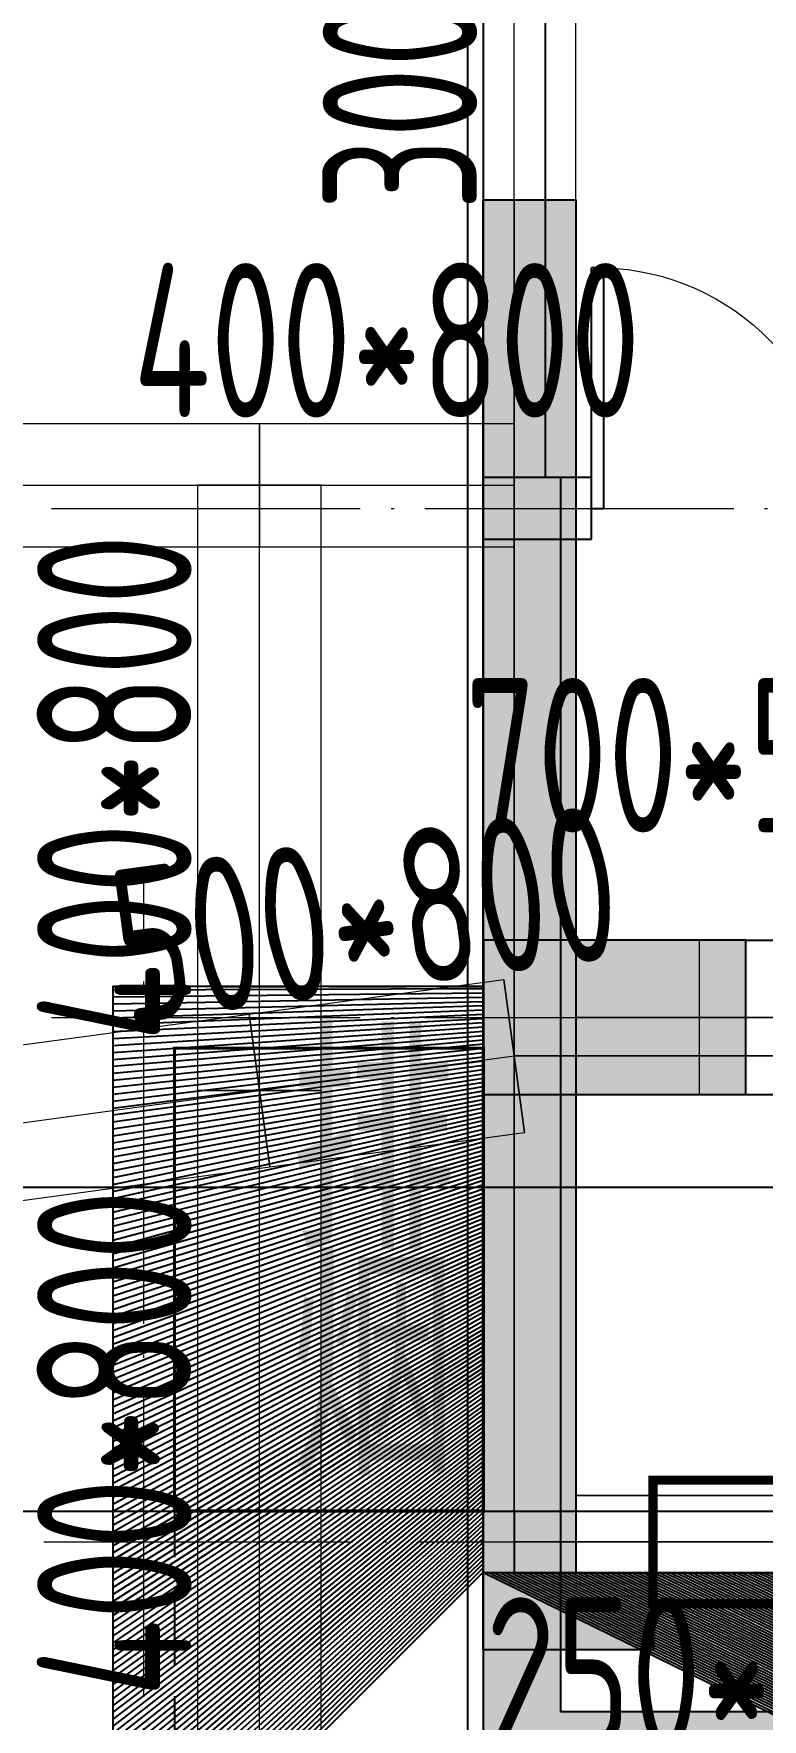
# Model space of a CAD drawing. Extents: x 369444 to 684549, y -549309 to 575337.
# Drawn here: x 390218 to 392578, y 335932 to 341396 of the extents above; entities that cross this region are included whole.
import ezdxf

# ---------------------------------------------------------------- set-up
doc = ezdxf.new("R2010")
doc.units = 0
doc.header["$LTSCALE"] = 1000
doc.header["$MEASUREMENT"] = 0
for name, pattern in [('__DASH', [0.35, 0.25, -0.1]), ('DASH', [0.35, 0.25, -0.1]), ('DOTE', [2.4200000000000004, 2, -0.2, 0.02, -0.2])]:
    doc.linetypes.add(name, pattern=pattern)
for name, color, linetype, lineweight, true_color in [('-1-0-1', 7, 'Continuous', 0, 0xc0c0c0), ('-1-1-2', 7, 'Continuous', 0, 0xc0c0c0), ('-2-0-1', 1, 'Continuous', 0, 0xff0000), ('-2-1-2', 9, 'Continuous', 0, 0x808080), ('1-6-1', 7, 'Continuous', 0, 0x55ff55), ('1-6-2', 7, 'Continuous', 0, 0x55ff55), ('11-6-1', 2, 'Continuous', 0, 0xffff00), ('11-6-2', 2, 'Continuous', 0, 0xffff00), ('11-6-5', 2, 'Continuous', 0, 0xffff00), ('12-6-1', 4, 'Continuous', 0, 0x00ffff), ('12-6-2', 4, 'Continuous', 0, 0x00ffff), ('12-6-5', 4, 'Continuous', 0, 0x00ffff)]:
    doc.layers.add(name, color=color, linetype=linetype, lineweight=lineweight, true_color=true_color)
for name, color, linetype in [('A-COLU-CONC', 9, 'Continuous'), ('A-WALL-HATCH', 8, 'Continuous'), ('DOTE', 1, 'Continuous'), ('PUB_HATCH', 8, 'Continuous'), ('WALL', 9, 'Continuous'), ('WINDOW', 4, 'Continuous'), ('填充', 8, 'Continuous'), ('车库风井', 6, 'Continuous')]:
    doc.layers.add(name, color=color, linetype=linetype)
doc.layers.add('DOTE2', color=122, linetype='DOTE', lineweight=9)
doc.layers.add('TEXT', color=7, linetype='Continuous', lineweight=13)
doc.styles.add('_HZTXT', font='txt.shx', dxfattribs={"width": 0.8, "bigfont": 'HZTXT.shx'})
doc.styles.add('yjkcad', font='yjkeng.shx', dxfattribs={"width": 0.7, "height": 250, "bigfont": 'yjkchn.shx'})

# ---------------------------------------------------------------- blocks, each defined once
blk = doc.blocks.new('21#loudixiajnjgjnjdfg')
at = {"layer": 'WALL'}
h = blk.add_hatch(color=0, dxfattribs=at)
h.dxf.hatch_style = 1
h.paths.add_polyline_path([(-183057.3250882935, -69118.8254491291), (-183057.3250882935, -68618.8254491291), (-183557.3250882935, -68618.8254491291), (-183557.3250882935, -69118.8254491291)], flags=17)
h.paths.add_polyline_path([(-170857.3250882935, -69118.8254491291), (-170857.3250882935, -68618.8254491291), (-171407.3250882935, -68618.8254491291), (-171407.3250882935, -69118.8254491291)], flags=17)
h.paths.add_polyline_path([(-171407.3250882935, -70818.8254491291), (-171157.3250882935, -70818.8254491291), (-171157.3250882935, -70418.8254491291), (-171557.3250882935, -70418.8254491291), (-171557.3250882935, -70818.8254491291)], flags=17)
h.paths.add_polyline_path([(-183507.3250882935, -70818.8254491291), (-183357.3250882935, -70818.8254491291), (-183357.3250882935, -70418.8254491291), (-183757.3250882935, -70418.8254491291), (-183757.3250882935, -70818.8254491291)], flags=17)
h.paths.add_polyline_path([(-168657.3250882935, -64218.8254491291), (-170857.3250882935, -64218.8254491291), (-170857.3250882935, -66418.8254491291), (-170307.3250882935, -66418.8254491291), (-170307.3250882935, -66618.8254491291), (-171107.3250882935, -66618.8254491291), (-171107.3250882935, -63968.8254491291), (-168457.3250882935, -63968.8254491291), (-168457.3250882935, -66618.8254491291), (-169207.3250882935, -66618.8254491291), (-169207.3250882935, -66418.8254491291), (-168657.3250882935, -66418.8254491291)])
h.paths.add_polyline_path([(-179257.3250882935, -73468.8254491291), (-179807.3250882935, -73468.8254491291), (-179807.3250882935, -73218.8254491291), (-179257.3250882935, -73218.8254491291), (-178857.3250882935, -73218.8254491291), (-178857.3250882935, -73468.8254491291), (-179007.3250882935, -73468.8254491291), (-179007.3250882935, -76368.8254491291), (-180757.3250882935, -76368.8254491291), (-180757.3250882935, -76118.8254491291), (-179257.3250882935, -76118.8254491291)])
h.paths.add_polyline_path([(-165957.3250882935, -64218.8254491291), (-166607.3250882935, -64218.8254491291), (-166607.3250882935, -63968.8254491291), (-165707.3250882935, -63968.8254491291), (-165707.3250882935, -65768.8254491291), (-165957.3250882935, -65768.8254491291)])
h.paths.add_polyline_path([(-188307.3250882935, -64018.82544911467), (-188957.3250882935, -64018.8254491291), (-188957.3250882935, -65568.8254491291), (-189207.3250882935, -65568.8254491291), (-189207.3250882935, -63768.8254491291), (-188307.3250882935, -63768.82544911467)])
h.paths.add_polyline_path([(-173307.3250882935, -80968.8254491291), (-174157.3250882935, -80968.8254491291), (-174857.3250882935, -80968.8254491291), (-174857.3250882935, -80718.8254491291), (-174407.3250882935, -80718.8254491291), (-174407.3250882935, -77518.8254491291), (-174157.3250882935, -77518.8254491291), (-174157.3250882935, -80718.8254491291), (-173307.3250882935, -80718.8254491291)])
h.paths.add_polyline_path([(-180757.3250882935, -80968.8254491291), (-181607.3250882935, -80968.8254491291), (-181607.3250882935, -80718.8254491291), (-180757.3250882935, -80718.8254491291), (-180757.3250882935, -77518.8254491291), (-180507.3250882935, -77518.8254491291), (-180507.3250882935, -80718.8254491291), (-180057.3250882935, -80718.8254491291), (-180057.3250882935, -80968.8254491291)])
h.paths.add_polyline_path([(-175107.3250882935, -73468.8254491291), (-175657.3250882935, -73468.8254491291), (-175657.3250882935, -76118.8254491291), (-174157.3250882935, -76118.8254491291), (-174157.3250882935, -76368.8254491291), (-175907.3250882935, -76368.8254491291), (-175907.3250882935, -73468.8254491291), (-176057.3250882935, -73468.8254491291), (-176057.3250882935, -73218.8254491291), (-175657.3250882935, -73218.8254491291), (-175107.3250882935, -73218.8254491291)])
h.paths.add_polyline_path([(-159582.3250882935, -72668.8254491291), (-160057.3250882935, -72668.8254491291), (-160057.3250882935, -74418.8254491291), (-160307.3250882935, -74418.8254491291), (-160307.3250882935, -72668.8254491291), (-160407.3250882935, -72668.8254491291), (-160407.3250882935, -72418.8254491291), (-160057.3250882935, -72418.8254491291), (-159582.3250882935, -72418.8254491291)])
h.paths.add_polyline_path([(-163357.3250882935, -80968.8254491291), (-163657.3250882935, -80968.8254491291), (-164057.3250882935, -80968.8254491291), (-164057.3250882935, -80718.8254491291), (-163907.3250882935, -80718.8254491291), (-163907.3250882935, -77118.8254491291), (-163657.3250882935, -77118.8254491291), (-163657.3250882935, -80718.8254491291), (-163357.3250882935, -80718.8254491291)])
h.paths.add_polyline_path([(-166757.3250882935, -80968.8254491291), (-167782.3250882935, -80968.8254491291), (-168557.3250882935, -80968.8254491291), (-168557.3250882935, -80718.8254491291), (-167807.3250882935, -80718.8254491291), (-167807.325088273, -77018.8254491291), (-167507.325088273, -77018.8254491291), (-167507.3250882935, -80718.8254491291), (-166757.3250882935, -80718.8254491291)])
h.paths.add_polyline_path([(-191007.3250882935, -75018.8254491291), (-191007.3250882935, -75818.8254491291), (-193107.3250882935, -75818.8254491291), (-193107.3250882935, -75568.8254491291), (-191257.3250882935, -75568.8254491291), (-191257.3250882935, -75018.8254491291)])
h.paths.add_polyline_path([(-183307.3250882935, -66418.8254491291), (-184057.3250882935, -66418.8254491291), (-184057.3250882935, -64018.8254491291), (-186257.3250882935, -64018.8254491291), (-186257.3250882935, -66218.8254491291), (-185707.3250882935, -66218.8254491291), (-185707.3250882935, -66418.8254491291), (-186457.3250882935, -66418.8254491291), (-186457.3250882935, -63768.8254491291), (-183807.3250882935, -63768.8254491291), (-183807.3250882935, -66168.8254491291), (-183307.3250882935, -66168.8254491291)])
h.paths.add_polyline_path([(-171407.3250882935, -73468.8254491291), (-171857.3250882935, -73468.8254491291), (-171857.3250882935, -73218.8254491291), (-171157.3250882935, -73218.8254491291), (-171157.3250882935, -76368.8254491291), (-171407.3250882935, -76368.8254491291)])
h.paths.add_polyline_path([(-183057.3250882935, -73468.8254491291), (-183507.3250882935, -73468.8254491291), (-183507.3250882935, -76368.8254491291), (-183757.3250882935, -76368.8254491291), (-183757.3250882935, -73218.8254491291), (-183057.3250882935, -73218.8254491291)])
h.paths.add_polyline_path([(-187382.3250882935, -80968.8254491291), (-188157.3250882935, -80968.8254491291), (-188157.3250882935, -80718.8254491291), (-187407.3250882935, -80718.8254491291), (-187407.3250882935, -77018.8254491291), (-187107.3250882935, -77018.8254491291), (-187107.3250882935, -80718.8254491291), (-186357.3250882935, -80718.8254491291), (-186357.3250882935, -80968.8254491291)])
h.paths.add_polyline_path([(-191257.3250882935, -80968.8254491291), (-191557.3250882935, -80968.8254491291), (-191557.3250882935, -80718.8254491291), (-191257.3250882935, -80718.8254491291), (-191257.3250882935, -77118.8254491291), (-191007.3250882935, -77118.8254491291), (-191007.3250882935, -80718.8254491291), (-190857.3250882935, -80718.8254491291), (-190857.3250882935, -80968.8254491291)])
h.paths.add_polyline_path([(-194857.3250882935, -72668.8254491291), (-195332.3250882935, -72668.8254491291), (-195332.3250882935, -72418.8254491291), (-194857.3250882935, -72418.8254491291), (-194507.3250882935, -72418.8254491291), (-194507.3250882935, -72668.8254491291), (-194607.3250882935, -72668.8254491291), (-194607.3250882935, -74418.8254491291), (-194857.3250882935, -74418.8254491291)])
h.paths.add_polyline_path([(-157057.3250882935, -81968.8254491291), (-157607.3250882935, -81968.8254491291), (-157607.3250882935, -81718.8254491291), (-157357.3250882935, -81718.8254491291), (-157357.3250882935, -77268.8254491291), (-157057.3250882935, -77268.8254491291)])
h.paths.add_polyline_path([(-197307.3250882935, -81968.8254491291), (-197857.3250882935, -81968.8254491291), (-197857.3250882935, -77268.8254491291), (-197557.3250882935, -77268.8254491291), (-197557.3250882935, -81718.8254491291), (-197307.3250882935, -81718.8254491291)])
h.paths.add_polyline_path([(-165557.3250882935, -72668.8254491291), (-165957.3250882935, -72668.8254491291), (-165957.3250882935, -69118.8254491291), (-166357.3250882935, -69118.8254491291), (-166357.3250882935, -68918.8254491291), (-165707.3250882935, -68918.8254491291), (-165707.3250882935, -72418.8254491291), (-165557.3250882935, -72418.8254491291)])
h.paths.add_polyline_path([(-188957.3250882935, -72668.8254491291), (-189357.3250882935, -72668.8254491291), (-189357.3250882935, -72418.8254491291), (-189207.3250882935, -72418.8254491291), (-189207.3250882935, -68918.8254491291), (-188507.3250882935, -68918.8254491291), (-188507.3250882935, -69118.8254491291), (-188957.3250882935, -69118.8254491291)])
h.paths.add_polyline_path([(-160857.3250882935, -80968.8254491291), (-161557.3250882935, -80968.8254491291), (-161557.3250882935, -80718.8254491291), (-160857.3250882935, -80718.8254491291), (-160857.3250882935, -77818.8254491291), (-160607.3250882935, -77818.8254491291), (-160607.3250882935, -80718.8254491291), (-160607.3250882935, -81718.8254491291), (-160007.3250882935, -81718.8254491291), (-160007.3250882935, -81968.8254491291), (-160857.3250882935, -81968.8254491291)])
h.paths.add_polyline_path([(-187107.3250882935, -71318.8254491291), (-187107.3250882935, -74818.8254491291), (-187407.3250882935, -74818.8254491291), (-187407.3250882935, -71318.8254491291)])
h.paths.add_polyline_path([(-193357.3250882935, -80968.8254491291), (-194057.3250882935, -80968.8254491291), (-194057.3250882935, -81968.8254491291), (-194907.3250882935, -81968.8254491291), (-194907.3250882935, -81718.8254491291), (-194307.3250882935, -81718.8254491291), (-194307.3250882935, -80718.8254491291), (-194307.3250882935, -77818.8254491291), (-194057.3250882935, -77818.8254491291), (-194057.3250882935, -80718.8254491291), (-193357.3250882935, -80718.8254491291)])
h.paths.add_polyline_path([(-167507.3250882935, -71318.8254491291), (-167507.3250882935, -74818.8254491291), (-167807.3250882935, -74818.8254491291), (-167807.3250882935, -71318.8254491291)])
h.paths.add_polyline_path([(-171157.3250882935, -80968.8254491291), (-171507.3250882935, -80968.8254491291), (-171507.3250882935, -80718.8254491291), (-171407.3250882935, -80718.8254491291), (-171407.3250882935, -77518.8254491291), (-171157.3250882935, -77518.8254491291), (-171157.3250882935, -80718.8254491291), (-170957.3250882935, -80718.8254491291), (-170957.3250882935, -80968.8254491291)])
h.paths.add_polyline_path([(-183407.3250882935, -80968.8254491291), (-183757.3250882935, -80968.8254491291), (-183957.3250882935, -80968.8254491291), (-183957.3250882935, -80718.8254491291), (-183757.3250882935, -80718.8254491291), (-183757.3250882935, -77518.8254491291), (-183507.3250882935, -77518.8254491291), (-183507.3250882935, -80718.8254491291), (-183407.3250882935, -80718.8254491291)])
h.paths.add_polyline_path([(-157057.3250882935, -75818.8254491291), (-157757.3250882935, -75818.8254491291), (-157757.3250882935, -75568.8254491291), (-157357.3250882935, -75568.8254491291), (-157357.3250882935, -72668.8254491291), (-157732.3250882935, -72668.8254491291), (-157732.3250882935, -72418.8254491291), (-157057.3250882935, -72418.8254491291)])
h.paths.add_polyline_path([(-197157.3250882935, -75818.8254491291), (-197857.3250882935, -75818.8254491291), (-197857.3250882935, -72418.8254491291), (-197182.3250882935, -72418.8254491291), (-197182.3250882935, -72668.8254491291), (-197557.3250882935, -72668.8254491291), (-197557.3250882935, -75568.8254491291), (-197157.3250882935, -75568.8254491291)])
h.paths.add_polyline_path([(-163907.3250882935, -72668.8254491291), (-163957.3250882935, -72668.8254491291), (-163957.3250882935, -72418.8254491291), (-163657.3250882935, -72418.8254491291), (-163257.3250882935, -72418.8254491291), (-163257.3250882935, -72668.8254491291), (-163657.3250882935, -72668.8254491291), (-163657.3250882935, -73518.8254491291), (-163907.3250882935, -73518.8254491291)])
h.paths.add_polyline_path([(-190957.3250882935, -72668.8254491291), (-191007.3250882935, -72668.8254491291), (-191007.3250882935, -73518.8254491291), (-191257.3250882935, -73518.8254491291), (-191257.3250882935, -72668.8254491291), (-191657.3250882935, -72668.8254491291), (-191657.3250882935, -72418.8254491291), (-191257.3250882935, -72418.8254491291), (-190957.3250882935, -72418.8254491291)])
h.paths.add_polyline_path([(-161807.3250882935, -75818.8254491291), (-163907.3250882935, -75818.8254491291), (-163907.3250882935, -75018.8254491291), (-163657.3250882935, -75018.8254491291), (-163657.3250882935, -75568.8254491291), (-161807.3250882935, -75568.8254491291)])
edge = h.paths.add_edge_path()
edge.add_line((-183557.3250882898, -66418.8254491291), (-183557.3250882898, -66518.82544907974))
edge.add_line((-183557.3250882898, -66518.82544907974), (-183307.3250882898, -66518.8254490802))
edge.add_line((-183307.3250882898, -66518.8254490802), (-183307.3250882935, -66418.8254491291))
edge.add_line((-183507.3250882935, -70818.8254491291), (-183507.3250882935, -71568.8254491291))
edge.add_line((-183507.3250882935, -71568.8254491291), (-185557.3250882935, -71568.8254491291))
edge.add_line((-185557.3250882935, -71568.8254491291), (-185557.3250882935, -71318.8254491291))
edge.add_line((-185557.3250882935, -71318.8254491291), (-183757.3250882935, -71318.8254491291))
edge.add_line((-183757.3250882935, -71318.8254491291), (-183757.3250882935, -70818.8254491291))
edge.add_line((-171157.3250882935, -70818.8254491291), (-171157.3250882935, -71318.8254491291))
edge.add_line((-171157.3250882935, -71318.8254491291), (-169357.3250882935, -71318.8254491291))
edge.add_line((-169357.3250882935, -71318.8254491291), (-169357.3250882935, -71568.8254491291))
edge.add_line((-169357.3250882935, -71568.8254491291), (-171407.3250882935, -71568.8254491291))
edge.add_line((-171407.3250882935, -71568.8254491291), (-171407.3250882935, -70818.8254491291))
h.paths.add_polyline_path([(-171407.3250882935, -71568.8254491291), (-171157.3250882935, -71568.8254491291), (-171157.3250882935, -70818.8254491291), (-171407.3250882935, -70818.8254491291)], flags=16)
h.paths.add_polyline_path([(-171157.3250882935, -71568.8254491291), (-169357.3250882935, -71568.8254491291), (-169357.3250882935, -71318.8254491291), (-171157.3250882935, -71318.8254491291)], flags=16)
h.paths.add_polyline_path([(-183757.3250882935, -71568.8254491291), (-183507.3250882935, -71568.8254491291), (-183507.3250882935, -70818.8254491291), (-183757.3250882935, -70818.8254491291)], flags=16)
h.paths.add_polyline_path([(-185557.3250882935, -71568.8254491291), (-183757.3250882935, -71568.8254491291), (-183757.3250882935, -71318.8254491291), (-185557.3250882935, -71318.8254491291)], flags=16)
at = {"layer": 'WALL', "color": 0, "elevation": 14.013999856}
blk.add_lwpolyline([(-197307.3250882935, -81968.8254491291), (-197857.3250882935, -81968.8254491291), (-197857.3250882935, -77268.8254491291), (-197557.3250882935, -77268.8254491291), (-197557.3250882935, -81718.8254491291), (-197307.3250882935, -81718.8254491291)], close=True, dxfattribs=at)
blk = doc.blocks.new('$DorLib2D$00000001')
for p, q in [((0.45, 0.9750000000000001), (0.5000000000000002, 0.9750000000000001)), ((0.45, 0), (0.45, 0.9750000000000001)), ((0.5, 0), (0.5, 0.9750000000000001)), ((0.5, 0), (0.45, 0))]:
    blk.add_line(p, q)
at = {"lineweight": 13}
blk.add_arc((0.475, 0), 0.975, 91.4692835813538, 180, dxfattribs=at)

msp = doc.modelspace()

# ---------------------------------------------------------------- hatches: boundary and pattern name
at = {"layer": 'A-WALL-HATCH'}
msp.add_hatch(color=256, dxfattribs=at).paths.add_polyline_path([(392524.6179361325, 338456.9706811595), (391674.6179666501, 338456.9706706691), (391674.6179666501, 337956.9706706691), (392524.6179361325, 337956.9706811595)])
at = {"layer": 'PUB_HATCH'}
for points in [[(391674.6159906369, 339956.975397079), (391674.6159906369, 335706.9783181835), (391924.6159906369, 335956.9783181835), (391924.6159906369, 339956.975397079)], [(391924.6159982663, 337956.975356071), (392524.6159753781, 337956.9753694225), (392524.6159601193, 338456.9753694225), (391924.6159830075, 338456.975356071)], [(391924.6159906369, 335956.9783181835), (391674.6159906369, 335706.9783181835), (394174.6159906369, 335706.9783181835), (393924.6159906369, 335956.9783181835)]]:
    msp.add_hatch(color=256, dxfattribs=at).paths.add_polyline_path(points)
at = {"layer": '填充', "linetype": 'ByBlock', "lineweight": -2, "ltscale": 6}
h = msp.add_hatch(dxfattribs=at)
h.set_pattern_fill('ANSI31', color=256, scale=150, style=0)
h.set_pattern_definition([(45, (-38490348839.55416, -3905094473.394068), (-168.3798022700466, 168.3798022700466), [])])
h.paths.add_polyline_path([(391674.4845437985, 338306.9736451793), (390474.4845437985, 338306.9736451793), (390474.4845437985, 335206.9736451793), (394124.4845437985, 335206.9736451793), (394124.4845437985, 336406.9736451793), (391674.4845437985, 336406.9736451793)])

# ---------------------------------------------------------------- linework, layer by layer
at = {"layer": '-1-0-1', "color": 0}
for p in [(391774.3788690548, 340856.9442400623, -3600), (390949.3788614254, 339931.9442372012, -3600), (391774.3788690548, 339931.9442372012, -3600), (391774.3788690548, 338081.9442400623, -3600), (390949.3788614254, 337970.0405387569, -3600), (391774.3788690548, 336506.9442400623, -3600), (392224.3788690548, 336506.9442400623, -3600)]:
    msp.add_point(p, dxfattribs=at)
at = {"layer": '-1-1-2', "color": 0}
for p, q in [((391774.3788690548, 340856.9442400623, -3600), (391774.3788690548, 340856.9442400623)), ((390949.3788614254, 339931.9442372012, -3600), (390949.3788614254, 339931.9442372012)), ((391774.3788690548, 339931.9442372012, -3600), (391774.3788690548, 339931.9442372012)), ((391774.3788690548, 338081.9442400623, -3600), (391774.3788690548, 338081.9442400623)), ((390949.3788614254, 337970.0405387569, -3600), (390949.3788614254, 337970.0405387569)), ((391774.3788690548, 336506.9442400623, -3600), (391774.3788690548, 336506.9442400623)), ((392224.3788690548, 336506.9442400623, -3600), (392224.3788690548, 336506.9442400623))]:
    msp.add_line(p, q, dxfattribs=at)
at = {"layer": '-2-0-1', "color": 0}
for p, q in [((391774.3788690548, 340856.9442400623, -3600), (391774.3788690548, 342406.9442400623, -3600)), ((391774.3788690548, 339931.9442372012, -3600), (391774.3788690548, 340856.9442400623, -3600)), ((385324.318886755, 339931.9442372012, -3600), (390949.3788614254, 339931.9442372012, -3600)), ((390949.3788614254, 339931.9442372012, -3600), (391774.3788690548, 339931.9442372012, -3600)), ((390949.3788614254, 337970.0405387569, -3600), (390949.3788614254, 339931.9442372012, -3600)), ((391774.3788690548, 338081.9442400623, -3600), (391774.3788690548, 339931.9442372012, -3600)), ((390949.3788614254, 337970.0405387569, -3600), (391774.3788690548, 338081.9442400623, -3600)), ((391774.3788690548, 338081.9442400623, -3600), (395374.3788690548, 338081.9442400623, -3600)), ((391774.3788690548, 336506.9442400623, -3600), (391774.3788690548, 338081.9442400623, -3600)), ((385324.318886755, 337207.0526303935, -3600), (390949.3788614254, 337970.0405387569, -3600)), ((390949.3788614254, 335681.9442400623, -3600), (390949.3788614254, 337970.0405387569, -3600)), ((391774.3788690548, 336506.9442400623, -3600), (392224.3788690548, 336506.9442400623, -3600)), ((392224.3788690548, 336506.9442400623, -3600), (394049.3788690548, 336506.9442400623, -3600))]:
    msp.add_line(p, q, dxfattribs=at)
at = {"layer": '-2-1-2', "color": 0}
for p, q in [((391774.3788690548, 340856.9442400623), (391774.3788690548, 342406.9442400623)), ((391774.3788690548, 339931.9442372012), (391774.3788690548, 340856.9442400623)), ((385324.318886755, 339931.9442372012), (390949.3788614254, 339931.9442372012)), ((390949.3788614254, 339931.9442372012), (391774.3788690548, 339931.9442372012)), ((390949.3788614254, 337970.0405387569), (390949.3788614254, 339931.9442372012)), ((391774.3788690548, 338081.9442400623), (391774.3788690548, 339931.9442372012)), ((390949.3788614254, 337970.0405387569), (391774.3788690548, 338081.9442400623)), ((391774.3788690548, 338081.9442400623), (395374.3788690548, 338081.9442400623)), ((391774.3788690548, 336506.9442400623), (391774.3788690548, 338081.9442400623)), ((385324.318886755, 337207.0526303935), (390949.3788614254, 337970.0405387569)), ((390949.3788614254, 335681.9442400623), (390949.3788614254, 337970.0405387569)), ((391774.3788690548, 336506.9442400623), (392224.3788690548, 336506.9442400623)), ((392224.3788690548, 336506.9442400623), (394049.3788690548, 336506.9442400623))]:
    msp.add_line(p, q, dxfattribs=at)
at = {"layer": '1-6-1', "color": 0}
for p, q in [((391674.3788690548, 340856.9442400623, -8700), (391674.3788690548, 339931.9442372012, -8700)), ((391674.3788690548, 340856.9442400623, -5100), (391674.3788690548, 340856.9442400623, -8700)), ((391674.3788690548, 339931.9442372012, -5100), (391674.3788690548, 340856.9442400623, -5100)), ((391674.3788690548, 340856.9442400623, -8700), (391674.3788690548, 340856.9442400623, -5100)), ((391974.3788690548, 340856.9442400623, -8700), (391674.3788690548, 340856.9442400623, -8700)), ((391674.3788690548, 340856.9442400623, -5100), (391974.3788690548, 340856.9442400623, -5100)), ((391974.3788690548, 340856.9442400623, -5100), (391974.3788690548, 339931.9442372012, -5100)), ((391974.3788690548, 340856.9442400623, -8700), (391974.3788690548, 340856.9442400623, -5100)), ((391974.3788690548, 339931.9442372012, -8700), (391974.3788690548, 340856.9442400623, -8700)), ((391974.3788690548, 340856.9442400623, -5100), (391974.3788690548, 340856.9442400623, -8700)), ((391674.3788690548, 339931.9442372012, -8700), (391674.3788690548, 339931.9442372012, -5100)), ((391674.3788690548, 339931.9442372012, -8700), (391674.3788690548, 338081.9442400623, -8700)), ((391674.3788690548, 339931.9442372012, -5100), (391674.3788690548, 339931.9442372012, -8700)), ((391674.3788690548, 338081.9442400623, -5100), (391674.3788690548, 339931.9442372012, -5100)), ((391974.3788690548, 339931.9442372012, -5100), (391974.3788690548, 339931.9442372012, -8700)), ((391974.3788690548, 339931.9442372012, -5100), (391974.3788690548, 338206.9442400623, -5100)), ((391974.3788690548, 339931.9442372012, -8700), (391974.3788690548, 339931.9442372012, -5100)), ((391974.3788690548, 338206.9442400623, -8700), (391974.3788690548, 339931.9442372012, -8700)), ((391974.3788690548, 338206.9442400623, -8700), (391974.3788690548, 338206.9442400623, -5100)), ((395224.3788690548, 338206.9442400623, -8700), (391974.3788690548, 338206.9442400623, -8700)), ((391974.3788690548, 338206.9442400623, -5100), (395224.3788690548, 338206.9442400623, -5100)), ((391974.3788690548, 338206.9442400623, -5100), (391974.3788690548, 338206.9442400623, -8700)), ((391674.3788690548, 338081.9442400623, -8700), (391674.3788690548, 338081.9442400623, -5100)), ((391674.3788690548, 338081.9442400623, -8700), (391674.3788690548, 336406.9442400623, -8700)), ((391674.3788690548, 338081.9442400623, -5100), (391674.3788690548, 338081.9442400623, -8700)), ((391674.3788690548, 336406.9442400623, -5100), (391674.3788690548, 338081.9442400623, -5100)), ((391974.3788690548, 337956.9442400623, -5100), (391974.3788690548, 337956.9442400623, -8700)), ((395224.3788690548, 337956.9442400623, -5100), (391974.3788690548, 337956.9442400623, -5100)), ((391974.3788690548, 337956.9442400623, -8700), (395224.3788690548, 337956.9442400623, -8700)), ((391974.3788690548, 337956.9442400623, -5100), (391974.3788690548, 336656.9442400623, -5100)), ((391974.3788690548, 337956.9442400623, -8700), (391974.3788690548, 337956.9442400623, -5100)), ((391974.3788690548, 336656.9442400623, -8700), (391974.3788690548, 337956.9442400623, -8700)), ((391974.3788690548, 336656.9442400623, -5100), (391974.3788690548, 336656.9442400623, -8700)), ((391974.3788690548, 336656.9442400623, -8700), (391974.3788690548, 336656.9442400623, -5100)), ((392224.3788690548, 336656.9442400623, -8700), (391974.3788690548, 336656.9442400623, -8700)), ((391974.3788690548, 336656.9442400623, -5100), (392224.3788690548, 336656.9442400623, -5100)), ((392224.3788690548, 336656.9442400623, -8700), (392224.3788690548, 336656.9442400623, -5100)), ((394049.3788690548, 336656.9442400623, -8700), (392224.3788690548, 336656.9442400623, -8700)), ((392224.3788690548, 336656.9442400623, -5100), (394049.3788690548, 336656.9442400623, -5100)), ((392224.3788690548, 336656.9442400623, -5100), (392224.3788690548, 336656.9442400623, -8700)), ((391674.3788690548, 336406.9442400623, -8700), (391674.3788690548, 336406.9442400623, -5100)), ((391674.3788690548, 336406.9442400623, -5100), (391674.3788690548, 336406.9442400623, -8700)), ((392224.3788690548, 336406.9442400623, -5100), (391674.3788690548, 336406.9442400623, -5100)), ((391674.3788690548, 336406.9442400623, -8700), (392224.3788690548, 336406.9442400623, -8700)), ((392224.3788690548, 336406.9442400623, -5100), (392224.3788690548, 336406.9442400623, -8700)), ((394049.3788690548, 336406.9442400623, -5100), (392224.3788690548, 336406.9442400623, -5100)), ((392224.3788690548, 336406.9442400623, -8700), (394049.3788690548, 336406.9442400623, -8700)), ((392224.3788690548, 336406.9442400623, -8700), (392224.3788690548, 336406.9442400623, -5100))]:
    msp.add_line(p, q, dxfattribs=at)
at = {"layer": '1-6-2', "color": 0}
for p, q in [((391774.3788690548, 340856.9442400623, -5100), (391774.3788690548, 339931.9442372012, -5100)), ((391774.3788690548, 340856.9442400623, -8700), (391774.3788690548, 340856.9442400623, -5100)), ((391774.3788690548, 339931.9442372012, -8700), (391774.3788690548, 340856.9442400623, -8700)), ((391774.3788690548, 339931.9442372012, -5100), (391774.3788690548, 339931.9442372012, -8700)), ((391774.3788690548, 339931.9442372012, -5100), (391774.3788690548, 338081.9442400623, -5100)), ((391774.3788690548, 339931.9442372012, -8700), (391774.3788690548, 339931.9442372012, -5100)), ((391774.3788690548, 338081.9442400623, -8700), (391774.3788690548, 339931.9442372012, -8700)), ((391774.3788690548, 338081.9442400623, -5100), (391774.3788690548, 338081.9442400623, -8700)), ((395374.3788690548, 338081.9442400623, -5100), (391774.3788690548, 338081.9442400623, -5100)), ((391774.3788690548, 338081.9442400623, -8700), (395374.3788690548, 338081.9442400623, -8700)), ((391774.3788690548, 338081.9442400623, -5100), (391774.3788690548, 338081.9442400623, -8700)), ((391774.3788690548, 338081.9442400623, -5100), (391774.3788690548, 336506.9442400623, -5100)), ((391774.3788690548, 338081.9442400623, -8700), (391774.3788690548, 338081.9442400623, -5100)), ((391774.3788690548, 336506.9442400623, -8700), (391774.3788690548, 338081.9442400623, -8700)), ((391774.3788690548, 336506.9442400623, -5100), (391774.3788690548, 336506.9442400623, -8700)), ((391774.3788690548, 336506.9442400623, -5100), (391774.3788690548, 336506.9442400623, -8700)), ((392224.3788690548, 336506.9442400623, -5100), (391774.3788690548, 336506.9442400623, -5100)), ((391774.3788690548, 336506.9442400623, -8700), (392224.3788690548, 336506.9442400623, -8700)), ((392224.3788690548, 336506.9442400623, -5100), (392224.3788690548, 336506.9442400623, -8700)), ((394049.3788690548, 336506.9442400623, -5100), (392224.3788690548, 336506.9442400623, -5100)), ((392224.3788690548, 336506.9442400623, -8700), (394049.3788690548, 336506.9442400623, -8700)), ((392224.3788690548, 336506.9442400623, -8700), (392224.3788690548, 336506.9442400623, -5100))]:
    msp.add_line(p, q, dxfattribs=at)
at = {"layer": '11-6-1', "color": 0}
for p, q in [((391674.3788690548, 338456.9442400623, -5100), (391674.3788690548, 337956.9442400623, -5100)), ((392374.3788690548, 338456.9442400623, -5100), (391674.3788690548, 338456.9442400623, -5100)), ((391674.3788690548, 338456.9442400623, -8700), (391674.3788690548, 337956.9442400623, -8700)), ((392374.3788690548, 338456.9442400623, -8700), (391674.3788690548, 338456.9442400623, -8700)), ((391674.3788690548, 338456.9442400623, -8700), (391674.3788690548, 338456.9442400623, -5100)), ((392374.3788690548, 337956.9442400623, -5100), (392374.3788690548, 338456.9442400623, -5100)), ((392374.3788690548, 337956.9442400623, -8700), (392374.3788690548, 338456.9442400623, -8700)), ((392374.3788690548, 338456.9442400623, -8700), (392374.3788690548, 338456.9442400623, -5100)), ((391674.3788690548, 337956.9442400623, -5100), (392374.3788690548, 337956.9442400623, -5100)), ((391674.3788690548, 337956.9442400623, -8700), (392374.3788690548, 337956.9442400623, -8700)), ((391674.3788690548, 337956.9442400623, -8700), (391674.3788690548, 337956.9442400623, -5100)), ((392374.3788690548, 337956.9442400623, -8700), (392374.3788690548, 337956.9442400623, -5100))]:
    msp.add_line(p, q, dxfattribs=at)
at = {"layer": '11-6-2', "color": 0}
msp.add_line((391774.3788690548, 338081.9442400623, -8700), (391774.3788690548, 338081.9442400623, -5100), dxfattribs=at)
at = {"layer": '12-6-1', "color": 0}
for p, q in [((391674.3788690548, 340856.9442400623, -5100), (391674.3788690548, 342406.9442400623, -5100)), ((391674.3788690548, 340856.9442400623, -5700), (391674.3788690548, 342406.9442400623, -5700)), ((391974.3788690548, 340856.9442400623, -5100), (391974.3788690548, 342406.9442400623, -5100)), ((391974.3788690548, 340856.9442400623, -5700), (391974.3788690548, 342406.9442400623, -5700)), ((391674.3788690548, 340856.9442400623, -5100), (391974.3788690548, 340856.9442400623, -5100)), ((391674.3788690548, 340856.9442400623, -5700), (391674.3788690548, 340856.9442400623, -5100)), ((391974.3788690548, 340856.9442400623, -5700), (391674.3788690548, 340856.9442400623, -5700)), ((391974.3788690548, 340856.9442400623, -5100), (391974.3788690548, 340856.9442400623, -5700)), ((385324.318886755, 340131.9442372012, -5100), (390949.3788614254, 340131.9442372012, -5100)), ((385324.318886755, 340131.9442372012, -5900), (390949.3788614254, 340131.9442372012, -5900)), ((390949.3788614254, 340131.9442372012, -5100), (390949.3788614254, 339731.9442372012, -5100)), ((390949.3788614254, 340131.9442372012, -5900), (390949.3788614254, 340131.9442372012, -5100)), ((390949.3788614254, 339731.9442372012, -5900), (390949.3788614254, 340131.9442372012, -5900)), ((390949.3788614254, 340131.9442372012, -5100), (391774.3788690548, 340131.9442372012, -5100)), ((390949.3788614254, 340131.9442372012, -5900), (391774.3788690548, 340131.9442372012, -5900)), ((390949.3788614254, 340131.9442372012, -5100), (390949.3788614254, 339731.9442372012, -5100)), ((390949.3788614254, 340131.9442372012, -5900), (390949.3788614254, 340131.9442372012, -5100)), ((390949.3788614254, 339731.9442372012, -5900), (390949.3788614254, 340131.9442372012, -5900)), ((391774.3788690548, 340131.9442372012, -5100), (391774.3788690548, 339731.9442372012, -5100)), ((391774.3788690548, 340131.9442372012, -5900), (391774.3788690548, 340131.9442372012, -5100)), ((391774.3788690548, 339731.9442372012, -5900), (391774.3788690548, 340131.9442372012, -5900)), ((390749.3788614254, 339931.9442372012, -5100), (391149.3788614254, 339931.9442372012, -5100)), ((390749.3788614254, 339931.9442372012, -5900), (390749.3788614254, 339931.9442372012, -5100)), ((391149.3788614254, 339931.9442372012, -5900), (390749.3788614254, 339931.9442372012, -5900)), ((390749.3788614254, 337970.0405387569, -5100), (390749.3788614254, 339931.9442372012, -5100)), ((390749.3788614254, 337970.0405387569, -5900), (390749.3788614254, 339931.9442372012, -5900)), ((391149.3788614254, 339931.9442372012, -5100), (391149.3788614254, 339931.9442372012, -5900)), ((391149.3788614254, 337970.0405387569, -5100), (391149.3788614254, 339931.9442372012, -5100)), ((391149.3788614254, 337970.0405387569, -5900), (391149.3788614254, 339931.9442372012, -5900)), ((385324.318886755, 339731.9442372012, -5100), (390949.3788614254, 339731.9442372012, -5100)), ((385324.318886755, 339731.9442372012, -5900), (390949.3788614254, 339731.9442372012, -5900)), ((390949.3788614254, 339731.9442372012, -5100), (390949.3788614254, 339731.9442372012, -5900)), ((390949.3788614254, 339731.9442372012, -5100), (391774.3788690548, 339731.9442372012, -5100)), ((390949.3788614254, 339731.9442372012, -5900), (391774.3788690548, 339731.9442372012, -5900)), ((390949.3788614254, 339731.9442372012, -5100), (390949.3788614254, 339731.9442372012, -5900)), ((391774.3788690548, 339731.9442372012, -5100), (391774.3788690548, 339731.9442372012, -5900)), ((390915.7763605099, 338217.7719897914), (391740.7763681393, 338329.67569062)), ((390915.7763605099, 338217.7719897914, -800), (391740.7763681393, 338329.67569062, -800)), ((391740.7763681393, 338329.67569062), (391807.9813775998, 337834.2127890277)), ((391740.7763681393, 338329.67569062, -800), (391740.7763681393, 338329.67569062)), ((391807.9813775998, 337834.2127890277, -800), (391740.7763681393, 338329.67569062, -800)), ((385290.7163858395, 337454.7840809512), (390915.7763605099, 338217.7719897914)), ((385290.7163858395, 337454.7840809512, -800), (390915.7763605099, 338217.7719897914, -800)), ((390915.7763605099, 338217.7719897914), (390982.9813699704, 337722.3090881992)), ((390915.7763605099, 338217.7719897914, -800), (390915.7763605099, 338217.7719897914)), ((390982.9813699704, 337722.3090881992, -800), (390915.7763605099, 338217.7719897914, -800)), ((390915.7763605099, 338217.7719897914), (390982.9813699704, 337722.3090881992)), ((390915.7763605099, 338217.7719897914, -800), (390915.7763605099, 338217.7719897914)), ((390982.9813699704, 337722.3090881992, -800), (390915.7763605099, 338217.7719897914, -800)), ((390749.3788614254, 337970.0405387569, -5100), (391149.3788614254, 337970.0405387569, -5100)), ((390749.3788614254, 337970.0405387569, -5900), (390749.3788614254, 337970.0405387569, -5100)), ((391149.3788614254, 337970.0405387569, -5900), (390749.3788614254, 337970.0405387569, -5900)), ((390749.3788614254, 337970.0405387569, -5100), (391149.3788614254, 337970.0405387569, -5100)), ((390749.3788614254, 337970.0405387569, -5900), (390749.3788614254, 337970.0405387569, -5100)), ((391149.3788614254, 337970.0405387569, -5900), (390749.3788614254, 337970.0405387569, -5900)), ((390749.3788614254, 335681.9442400623, -5100), (390749.3788614254, 337970.0405387569, -5100)), ((390749.3788614254, 335681.9442400623, -5900), (390749.3788614254, 337970.0405387569, -5900)), ((391149.3788614254, 337970.0405387569, -5100), (391149.3788614254, 337970.0405387569, -5900)), ((391149.3788614254, 337970.0405387569, -5100), (391149.3788614254, 337970.0405387569, -5900)), ((391149.3788614254, 335681.9442400623, -5100), (391149.3788614254, 337970.0405387569, -5100)), ((391149.3788614254, 335681.9442400623, -5900), (391149.3788614254, 337970.0405387569, -5900)), ((390982.9813699704, 337722.3090881992), (391807.9813775998, 337834.2127890277)), ((390982.9813699704, 337722.3090881992, -800), (391807.9813775998, 337834.2127890277, -800)), ((391807.9813775998, 337834.2127890277), (391807.9813775998, 337834.2127890277, -800)), ((385357.9213953, 336959.321179359), (390982.9813699704, 337722.3090881992)), ((385357.9213953, 336959.321179359, -800), (390982.9813699704, 337722.3090881992, -800)), ((390982.9813699704, 337722.3090881992), (390982.9813699704, 337722.3090881992, -800)), ((390982.9813699704, 337722.3090881992), (390982.9813699704, 337722.3090881992, -800))]:
    msp.add_line(p, q, dxfattribs=at)
at = {"layer": '12-6-2', "color": 0}
for p, q in [((391774.3788690548, 340856.9442400623, -5100), (391774.3788690548, 342406.9442400623, -5100)), ((385324.318886755, 339931.9442372012, -5100), (390949.3788614254, 339931.9442372012, -5100)), ((390949.3788614254, 337970.0405387569, -5100), (390949.3788614254, 339931.9442372012, -5100)), ((390949.3788614254, 339931.9442372012, -5100), (391774.3788690548, 339931.9442372012, -5100)), ((390949.3788614254, 337970.0405387569), (391774.3788690548, 338081.9442400623)), ((385324.318886755, 337207.0526303935), (390949.3788614254, 337970.0405387569)), ((390949.3788614254, 335681.9442400623, -5100), (390949.3788614254, 337970.0405387569, -5100))]:
    msp.add_line(p, q, dxfattribs=at)
at = {"layer": 'A-COLU-CONC'}
for p, q in [((392524.6179361325, 338456.9706811595), (391674.6179666501, 338456.9706706691)), ((391674.6179666501, 338456.9706706691), (391674.6179666501, 337956.9706706691)), ((392524.6179361325, 337956.9706811595), (392524.6179361325, 338456.9706811595)), ((391674.6179666501, 337956.9706706691), (392524.6179361325, 337956.9706811595))]:
    msp.add_line(p, q, dxfattribs=at)
at = {"layer": 'DOTE', "color": 8}
msp.add_line((391624.4826669674, 59364.2341589618), (391624.4826669674, 476704.7720441509), dxfattribs=at)
at = {"layer": 'DOTE', "color": 8, "lineweight": -2}
for p, q in [((377844.3971185666, 337656.9744567561), (624570.9460306149, 337656.9744567561)), ((377844.3971414547, 336606.9742912936), (624570.9460535031, 336606.9742912936))]:
    msp.add_line(p, q, dxfattribs=at)
at = {"layer": 'DOTE2', "linetype": 'DOTE', "ltscale": 0.5, "elevation": -1.439999994801155e-07}
for points in [[(391774.4845132809, 338440.3272242236), (391774.4845132809, 346299.0011729884)], [(390574.4845437985, 334793.150364368), (390574.4845437985, 338659.7938637424)]]:
    msp.add_lwpolyline(points, dxfattribs=at)
at = {"layer": 'DOTE2', "linetype": 'DOTE', "ltscale": 0.5}
for points in [[(390275.6313333493, 339856.971941917), (396089.3918542843, 339856.971941917)], [(390275.6313333493, 338206.9736451793), (394682.0371637326, 338206.9736451793)], [(390251.3442392331, 336506.9736451793), (394657.7500696164, 336506.9736451793)]]:
    msp.add_lwpolyline(points, dxfattribs=at)
at = {"layer": 'WALL'}
for p, q in [((391674.4845132809, 345206.9724831271), (391674.4845132809, 339756.9736838031)), ((391874.4845132809, 345206.9724831271), (391874.4845132809, 339956.9736838031)), ((391674.6159906369, 339956.975397079), (391674.6159906369, 335706.9783181835)), ((391924.6159906369, 339956.975397079), (391674.6159906369, 339956.975397079)), ((392024.4845132809, 339956.9736838031), (391874.4845132809, 339956.9736838031)), ((391924.6159906369, 339956.975397079), (391924.6159906369, 335956.9783181835)), ((392024.4845132809, 339756.9736838031), (392024.4845132809, 339956.9736838031)), ((391674.4845132809, 339756.9736838031), (392024.4845132809, 339756.9736838031)), ((392524.6159601193, 338456.9753694225), (391924.6159830075, 338456.975356071)), ((391924.6159830075, 338456.975356071), (391924.6159982663, 337956.975356071)), ((392524.6159753781, 337956.9753694225), (392524.6159601193, 338456.9753694225)), ((391924.6159982663, 337956.975356071), (392524.6159753781, 337956.9753694225)), ((391774.4845132809, 336606.9736451793), (394024.4845437985, 336606.9736451793)), ((391774.4845132809, 336606.9736451793), (391774.4845132809, 336406.9736451793)), ((391774.4845132809, 336406.9736451793), (393924.4845437985, 336406.9736451793)), ((391924.6159906369, 335956.9783181835), (393924.6159906369, 335956.9783181835))]:
    msp.add_line(p, q, dxfattribs=at)
at = {"layer": 'WALL', "linetype": '__DASH'}
for p, q in [((390474.4845437985, 338306.9736451793), (391674.4845437985, 338306.9736451793)), ((390474.4845437985, 338306.9736451793), (390474.4845437985, 335206.9736451793)), ((391674.4845437985, 338306.9736451793), (391674.4845437985, 338106.9736451793)), ((390674.4845437985, 338106.9736451793), (391674.4845437985, 338106.9736451793)), ((390674.4845437985, 338106.9736451793), (390674.4845437985, 335406.9736451793))]:
    msp.add_line(p, q, dxfattribs=at)
at = {"layer": 'WINDOW', "color": 0}
for p, q in [((392524.6159601193, 338456.9753694225, -1.440000000074715e-07), (393324.6159601193, 338456.9753865886, -1.440000000074715e-07)), ((392524.6159753781, 337956.9753694225, -1.440000000074715e-07), (393324.6159753781, 337956.9753865886, -1.440000000074715e-07))]:
    msp.add_line(p, q, dxfattribs=at)
at = {"layer": 'WINDOW', "const_width": 30, "elevation": -1.439999994801155e-07}
msp.add_lwpolyline([(393924.4895715695, 336306.9736451793), (393924.4895715695, 336706.9736451793), (392224.4845437985, 336706.9736451793), (392224.4845437985, 336306.9736451793)], close=True, dxfattribs=at)
at = {"layer": '填充', "linetype": 'ByBlock', "lineweight": -2, "ltscale": 6}
msp.add_lwpolyline([(391674.4845437985, 338306.9736451793), (390474.4845437985, 338306.9736451793), (390474.4845437985, 335206.9736451793), (394124.4845437985, 335206.9736451793), (394124.4845437985, 336406.9736451793), (391674.4845437985, 336406.9736451793), (391674.4845437985, 338306.9736451793)], dxfattribs=at)
at = {"layer": '车库风井', "linetype": 'DASH', "const_width": 10, "elevation": -1.439999994801155e-07}
msp.add_lwpolyline([(390674.4845437985, 336606.9736451793), (391674.4845437985, 336606.9736451793), (391674.4845437985, 338106.9736451793), (390674.4845437985, 338106.9736451793)], close=True, dxfattribs=at)

# ---------------------------------------------------------------- block references
at = {"layer": 'WALL', "color": 8}
msp.add_blockref('21#loudixiajnjgjnjdfg', (589531.8060922604, 418125.7961725879, -14.013999856), dxfattribs=at)
at = {"layer": 'WINDOW', "xscale": -800, "yscale": 800, "zscale": -800}
msp.add_blockref('$DorLib2D$00000001', (392424.4845132809, 339856.9736838031), dxfattribs=at)

# ---------------------------------------------------------------- texts
at = {"layer": '11-6-5', "color": 0, "insert": (392424.3788690548, 338806.9442395854, -3600), "char_height": 500, "attachment_point": 8, "style": 'yjkcad'}
msp.add_mtext('700*500', dxfattribs=at)
at = {"layer": '12-6-5', "color": 0, "char_height": 500, "attachment_point": 8, "style": 'yjkcad'}
for s, insert, rotation in [('300*600', (391654.3788690548, 341631.9442395854), 90), ('400*800', (390729.3788614254, 338950.9923877406), 90), ('500*800', (391325.588166235, 338293.5423559833), 7.724505481990515), ('400*800', (390729.3788614254, 336825.9923891712), 90)]:
    msp.add_mtext(s, dxfattribs=dict(at, insert=insert, rotation=rotation))
for s, insert in [('400*800', (391361.8788690548, 340151.9442367244)), ('250*800', (392499.3788690548, 335826.9442395854))]:
    msp.add_mtext(s, dxfattribs=dict(at, insert=insert))
at = {"layer": 'TEXT', "color": 2, "style": '_HZTXT', "width": 0.8}
for s, p in [('排', (391048.7025766354, 337455.2014512706, -1.439999994801155e-07)), ('烟', (391048.7025766354, 336721.941708057, -1.439999994801155e-07))]:
    msp.add_text(s, height=675, dxfattribs=at).set_placement(p)

doc.saveas('drawing.dxf')
